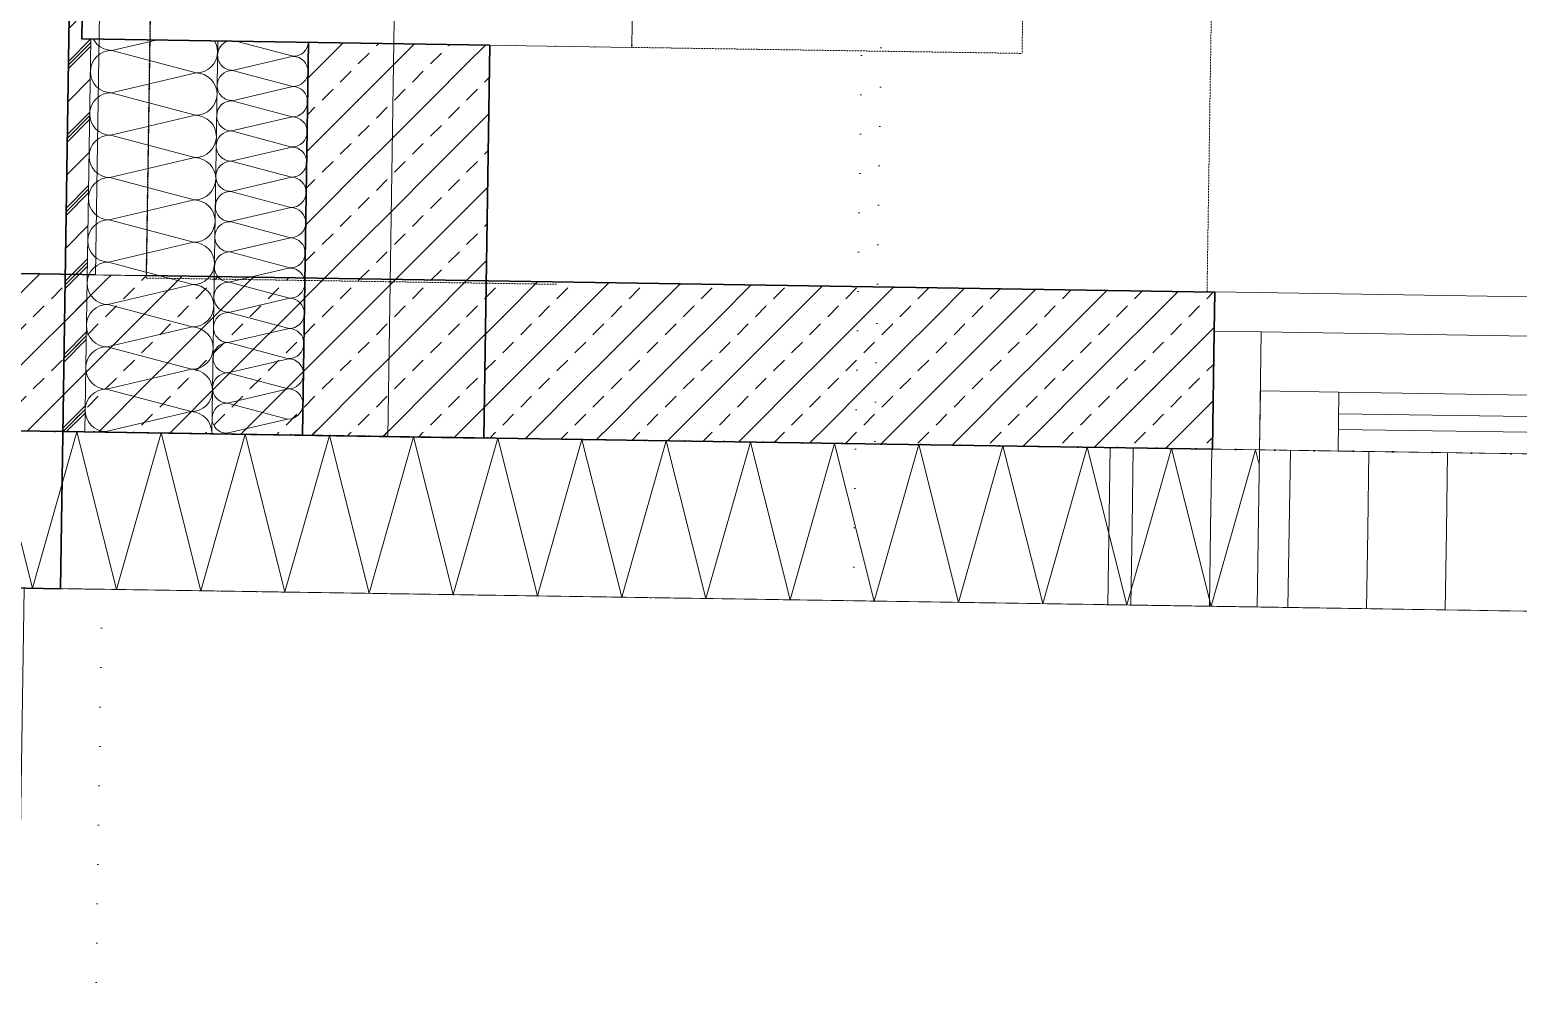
# Model space of a CAD drawing. Header units: metres. Extents: x -19025 to 34897, y -14024 to 26069.
# Drawn here: x -11288 to -9394, y -2126 to -899 of the extents above; entities that cross this region are included whole.
import ezdxf
from ezdxf.enums import TextEntityAlignment as Align

# ---------------------------------------------------------------- set-up
doc = ezdxf.new("R2010")
doc.units = ezdxf.units.M
doc.header["$MEASUREMENT"] = 0
doc.set_wipeout_variables(frame=1)
for name, pattern in [('Punktlinie weit', [0.05, 0, -0.05]), ('Strichlinie eng', [0.1, 0.075, -0.025]), ('Strichlinie mittel', [0.15, 0.1, -0.05]), ('Wipeout_Contour', [1, 0, -1])]:
    doc.linetypes.add(name, pattern=pattern)
for name, color, linetype in [('110 Wand Aussen', 7, 'Continuous'), ('210 Decke', 7, 'Continuous'), ('220 Bodenaufbau', 7, 'Continuous'), ('221 Gefälledämmung 3D', 7, 'Continuous'), ('310 Dachkonstruktion massiv', 7, 'Continuous'), ('330 Dachdeckung', 7, 'Continuous'), ('710 Kanal Rigol', 7, 'Continuous'), ('810 Raumstempel', 7, 'Continuous'), ('930 Beschriftung Allgemein', 7, 'Continuous'), ('Neubau_130 Wand Innen', 7, 'Continuous')]:
    doc.layers.add(name, color=color, linetype=linetype)
doc.styles.add('ERSTELLTER_STIL_1', font='ARIALN.TTF')
doc.styles.add('ERSTELLTER_STIL_2', font='ARIALNB.TTF')
pattern_1 = [(45, (0, 0), (-0.04596194, 0.04596194), [0.0195, -0.013]), (45, (-0.02298, 0.02298), (-0.04596194, 0.04596194), [0.065, 0])]

# ---------------------------------------------------------------- blocks, each defined once
blk = doc.blocks.new('Terrasse 1_025_14_1', base_point=(-12.1188, 3.6343))
at = {"layer": '810 Raumstempel', "color": 253, "linetype": 'Continuous', "lineweight": 9, "true_color": 0x9f9f9f, "flags": 128}
blk.add_lwpolyline([(-13.0892, -0.1085), (-8.7295, -0.1086), (-8.6875, 2.627), (-13.0463, 2.6938)], close=True, dxfattribs=at)
at = {"layer": '810 Raumstempel', "color": 7, "lineweight": 13}
for tag, height, style, p in [('DUMMY_892', 0.1, 'ERSTELLTER_STIL_1', (-10.9277, 1.5842)), ('DUMMY_891', 0.1, 'ERSTELLTER_STIL_1', (-10.763, 1.5842)), ('stFloorCovering', 0.1, 'ERSTELLTER_STIL_1', (-10.763, 1.5529)), ('ROOM_NAME', 0.125, 'ERSTELLTER_STIL_2', (-10.5571, 1.5455)), ('DUMMY_890', 0.125, 'ERSTELLTER_STIL_2', (-10.5571, 0.8602))]:
    blk.add_attdef(tag, text='', height=height, rotation=270, dxfattribs=dict(at, style=style)).set_placement(p, align=Align.TOP_LEFT)
blk = doc.blocks.new('Decke_1_1', base_point=(-12.5417, 13.2338))
at = {"layer": '220 Bodenaufbau', "color": 7, "linetype": 'Continuous', "lineweight": 13, "flags": 128}
blk.add_lwpolyline([(-12.482, 21.772), (-12.74, 17.1693), (-10.4444, 17.0406), (-10.6591, 13.2049), (-12.5417, 13.2338), (-12.638, 6.9481), (-12.5214, 6.9463), (-12.5836, 2.8868), (-8.4848, 2.8239), (-8.5307, -0.1696), (-2.6045, -0.1696), (-2.5423, 3.8838), (-1.8278, 3.873), (-1.7618, 8.1713), (-2.5953, 8.1841), (-2.4657, 16.6303), (-2.3698, 16.6251), (-2.1874, 19.881)], dxfattribs=at)
blk = doc.blocks.new('*X267')
at = {"layer": '110 Wand Aussen', "color": 7, "linetype": 'Continuous', "lineweight": 5}
for p, q in [((-13.3313, 2.7912), (-13.301, 2.8978)), ((-13.2505, 2.697), (-13.301, 2.8978)), ((-13.2505, 2.697), (-13.1938, 2.8961)), ((-13.1433, 2.6953), (-13.1938, 2.8961)), ((-13.1433, 2.6953), (-13.0867, 2.8945)), ((-13.0361, 2.6937), (-13.0867, 2.8945)), ((-13.0361, 2.6937), (-12.9795, 2.8928)), ((-12.929, 2.692), (-12.9795, 2.8928)), ((-12.929, 2.692), (-12.8723, 2.8912)), ((-12.8218, 2.6904), (-12.8723, 2.8912)), ((-12.8218, 2.6904), (-12.7652, 2.8896)), ((-12.7146, 2.6888), (-12.7652, 2.8896)), ((-12.7146, 2.6888), (-12.658, 2.8879)), ((-12.6075, 2.6871), (-12.658, 2.8879)), ((-12.6075, 2.6871), (-12.5508, 2.8863)), ((-12.5003, 2.6855), (-12.5508, 2.8863)), ((-12.5003, 2.6855), (-12.4437, 2.8846)), ((-12.3931, 2.6838), (-12.4437, 2.8846)), ((-12.3931, 2.6838), (-12.3365, 2.883)), ((-12.286, 2.6822), (-12.3365, 2.883)), ((-12.286, 2.6822), (-12.2293, 2.8813)), ((-12.1788, 2.6805), (-12.2293, 2.8813)), ((-12.1788, 2.6805), (-12.1222, 2.8797)), ((-12.0716, 2.6789), (-12.1222, 2.8797)), ((-12.0716, 2.6789), (-12.015, 2.878)), ((-11.9645, 2.6772), (-12.015, 2.878)), ((-11.9645, 2.6772), (-11.9078, 2.8764)), ((-11.8573, 2.6756), (-11.9078, 2.8764)), ((-11.8573, 2.6756), (-11.8007, 2.8748)), ((-11.7501, 2.674), (-11.8007, 2.8748)), ((-11.7501, 2.674), (-11.6935, 2.8731)), ((-11.643, 2.6723), (-11.6935, 2.8731)), ((-11.643, 2.6723), (-11.5863, 2.8715)), ((-11.5358, 2.6707), (-11.5863, 2.8715)), ((-11.5358, 2.6707), (-11.4791, 2.8698)), ((-11.4744, 2.8509), (-11.4791, 2.8698))]:
    blk.add_line(p, q, dxfattribs=at)
blk = doc.blocks.new('Schiebefenster 2-Fl 27')
at = {"layer": '110 Wand Aussen', "color": 7, "linetype": 'Continuous', "lineweight": 13}
for p, q in [((-1.36, 0.05), (1.36, 0.05)), ((-1.36, 0), (-1.3, 0)), ((-1.3, 0), (1.3, 0)), ((-1.3, 0), (-1.3, -0.15)), ((-1.3, -0.15), (-1.3, -0.075)), ((-1.3, -0.075), (-1.2, -0.075)), ((-1.2, -0.075), (-0.05, -0.075)), ((-1.2, -0.075), (-1.2, -0.15)), ((-1.2, -0.1025), (-0.05, -0.1025)), ((-0.05, -0.1225), (-1.2, -0.1225)), ((-1.3, -0.15), (-1.36, -0.15)), ((-1.3, -0.15), (-1.36, -0.15)), ((-1.3, -0.15), (-1.36, -0.15)), ((1.3, -0.15), (-1.3, -0.15)), ((-1.2, -0.15), (-1.3, -0.15)), ((-1.3, -0.35), (-1.3, -0.15)), ((-0.05, -0.15), (-1.2, -0.15)), ((-1.3, -0.35), (1.3, -0.35))]:
    blk.add_line(p, q, dxfattribs=at)
at = {"layer": '110 Wand Aussen', "color": 7, "linetype": 'Continuous', "lineweight": 30}
for p, q in [((-1.36, 0), (-1.36, 0.05)), ((-1.36, -0.15), (-1.36, 0)), ((-1.36, -0.15), (-1.36, 0))]:
    blk.add_line(p, q, dxfattribs=at)
blk = doc.blocks.new('Wand_32_1', base_point=(-13.3327, 2.6982))
at = {"layer": '110 Wand Aussen', "linetype": 'Continuous', "lineweight": 0, "true_color": 0x000000}
h = blk.add_hatch(dxfattribs=at)
h.set_pattern_fill('BETON__BEWEHRT_SN46_0001', color=18, style=0, pattern_type=2)
h.set_pattern_definition(pattern_1)
h.paths.add_polyline_path([(-13.3297, 2.8982), (-11.5341, 2.8707), (-11.5318, 3.0207), (-11.531, 3.0706), (-13.3266, 3.0982)])
at = {"layer": '110 Wand Aussen', "color": 7, "linetype": 'Continuous', "lineweight": 30}
for p, q in [((-11.5318, 3.0207), (-11.531, 3.0706)), ((-11.5341, 2.8707), (-11.5318, 3.0207)), ((-13.3297, 2.8982), (-11.5341, 2.8707))]:
    blk.add_line(p, q, dxfattribs=at)
at = {"layer": '110 Wand Aussen', "color": 7, "linetype": 'Continuous', "lineweight": 13}
for p, q in [((-11.4741, 2.8697), (-11.5341, 2.8707)), ((-11.4772, 2.6698), (-11.4741, 2.8697))]:
    blk.add_line(p, q, dxfattribs=at)
at = {"layer": '110 Wand Aussen', "color": 7, "linetype": 'Continuous', "lineweight": 30, "flags": 128}
blk.add_lwpolyline([(-11.531, 3.0706), (-13.3266, 3.0982)], dxfattribs=at)
at = {"layer": '110 Wand Aussen', "color": 7, "linetype": 'Continuous', "lineweight": 13, "flags": 128}
blk.add_lwpolyline([(-13.3327, 2.6982), (-11.4772, 2.6698)], dxfattribs=at)
at = {"layer": '110 Wand Aussen', "color": 7, "linetype": 'Continuous', "lineweight": 13, "rotation": 359.1211930973001}
blk.add_blockref('Schiebefenster 2-Fl 27', (-10.172, 2.9998), dxfattribs=at)
at = {"layer": '110 Wand Aussen', "color": 7, "lineweight": 30}
blk.add_blockref('*X267', (0, 0), dxfattribs=at)
blk = doc.blocks.new('Wand_117_1', base_point=(-12.8317, 6.9506))
at = {"color": 254, "linetype": 'Wipeout_Contour', "lineweight": 0, "ltscale": 55.892488}
blk.add_wipeout([(-12.8967, 6.9516), (-12.9559, 3.0925), (-12.8909, 3.0915), (-12.8317, 6.9506)], dxfattribs=at).dxf.layer = 'Neubau_130 Wand Innen'
at = {"layer": 'Neubau_130 Wand Innen', "color": 7, "linetype": 'Continuous', "lineweight": 13, "flags": 128}
for points in [[(-12.8967, 6.9516), (-12.9559, 3.0925)], [(-12.8909, 3.0915), (-12.8317, 6.9506)], [(-12.9559, 3.0925), (-12.8909, 3.0915)]]:
    blk.add_lwpolyline(points, dxfattribs=at)
blk = doc.blocks.new('Dachfläche_6_1', base_point=(-13.3808, 2.699))
at = {"layer": '220 Bodenaufbau', "color": 155, "linetype": 'Strichlinie eng', "lineweight": 5, "true_color": 0x416cbe, "flags": 128}
blk.add_lwpolyline([(-13.3808, 2.699), (-13.427, -0.2296), (-8.7313, -0.2297), (-8.6875, 2.627)], close=True, dxfattribs=at)
blk = doc.blocks.new('*X779')
at = {"layer": '710 Kanal Rigol', "color": 253, "linetype": 'Continuous', "lineweight": 9, "true_color": 0x9f9f9f}
for p, q in [((-11.6364, 2.7722), (-11.6349, 2.8722)), ((-11.6349, 2.8722), (-11.6364, 2.7722)), ((-11.5364, 2.7707), (-11.5349, 2.8707)), ((-11.5349, 2.8707), (-11.5364, 2.7707)), ((-11.4364, 2.7692), (-11.4349, 2.8691)), ((-11.4349, 2.8691), (-11.4364, 2.7692)), ((-11.3364, 2.7676), (-11.3349, 2.8676)), ((-11.3349, 2.8676), (-11.3364, 2.7676)), ((-11.2364, 2.7661), (-11.2349, 2.8661)), ((-11.2349, 2.8661), (-11.2364, 2.7661)), ((-11.6379, 2.6722), (-11.6364, 2.7722)), ((-11.6364, 2.7722), (-11.6379, 2.6722)), ((-11.5379, 2.6707), (-11.5364, 2.7707)), ((-11.5364, 2.7707), (-11.5379, 2.6707)), ((-11.438, 2.6692), (-11.4364, 2.7692)), ((-11.4364, 2.7692), (-11.438, 2.6692)), ((-11.338, 2.6676), (-11.3364, 2.7676)), ((-11.3364, 2.7676), (-11.338, 2.6676)), ((-11.238, 2.6661), (-11.2364, 2.7661)), ((-11.2364, 2.7661), (-11.238, 2.6661))]:
    blk.add_line(p, q, dxfattribs=at)
blk = doc.blocks.new('Schraffur_7_1')
at = {"layer": '710 Kanal Rigol', "color": 7, "linetype": 'Continuous', "lineweight": 13, "flags": 128}
blk.add_lwpolyline([(-11.6671, 2.6727), (-8.6875, 2.627), (-8.6844, 2.827), (-11.6641, 2.8727)], close=True, dxfattribs=at)
at = {"layer": '710 Kanal Rigol', "color": 253, "linetype": 'Continuous', "lineweight": 9, "true_color": 0x9f9f9f}
blk.add_blockref('*X779', (0, 0), dxfattribs=at)
blk = doc.blocks.new('Decke_20_1', base_point=(-13.2792, 2.8974))
at = {"layer": '210 Decke', "color": 181, "linetype": 'Punktlinie weit', "lineweight": 30, "true_color": 0xa042ff, "flags": 128}
blk.add_lwpolyline([(-13.2792, 2.8974), (-13.3263, -0.1695), (-8.5304, -0.1695), (-8.4845, 2.8239)], close=True, dxfattribs=at)
blk = doc.blocks.new('Dachfläche_57_1', base_point=(-13.2497, 2.697))
at = {"layer": '330 Dachdeckung', "linetype": 'Continuous', "lineweight": 0, "true_color": 0x000000}
h = blk.add_hatch(dxfattribs=at)
h.set_pattern_fill('GLAS_SN51_0001', color=18, style=0, pattern_type=2)
h.set_pattern_definition([(45, (0, 0), (-0.03535534, 0.03535534), [0.035, -0.035]), (45, (-0.01768, 0), (-0.03535534, 0.03535534), [0.035, -0.035]), (45, (-0.035355, 0), (-0.03535534, 0.03535534), [0.035, -0.035])])
h.paths.add_polyline_path([(-13.135, -0.13), (-13.1234, -0.13), (-13.08, 2.6944), (-13.0915, 2.6945)])
at = {"layer": '330 Dachdeckung', "color": 7, "linetype": 'Continuous', "lineweight": 13, "flags": 128}
for points in [[(-13.2497, 2.697), (-13.2935, -0.13), (-13.135, -0.13)], [(-13.0915, 2.6945), (-13.2497, 2.697)]]:
    blk.add_lwpolyline(points, dxfattribs=at)
at = {"layer": '330 Dachdeckung', "color": 7, "linetype": 'Continuous', "lineweight": 30, "flags": 128}
blk.add_lwpolyline([(-13.135, -0.13), (-13.1234, -0.13), (-13.08, 2.6944), (-13.0915, 2.6945)], close=True, dxfattribs=at)
at = {"layer": '330 Dachdeckung', "color": 255, "linetype": 'Punktlinie weit', "lineweight": 13, "flags": 128}
blk.add_lwpolyline([(-13.1234, -0.13), (-12.9906, -0.13), (-12.9473, 2.6923), (-13.08, 2.6944)], dxfattribs=at)
blk = doc.blocks.new('Dachfläche_65_1', base_point=(-13.4262, -0.1696))
at = {"layer": '221 Gefälledämmung 3D', "color": 32, "linetype": 'Strichlinie eng', "lineweight": 5, "true_color": 0xdd6f00, "flags": 128}
blk.add_lwpolyline([(-13.4262, -0.1696), (-8.7304, -0.1696), (-8.6875, 2.627), (-13.3827, 2.699)], close=True, dxfattribs=at)
blk = doc.blocks.new('*X943')
at = {"layer": '310 Dachkonstruktion massiv', "color": 7, "linetype": 'Continuous', "lineweight": 13}
for p, q in [((-12.9583, 3.3925), (-12.9572, 3.3904)), ((-12.935, 3.3781), (-12.8785, 3.3913)), ((-12.9572, 3.3904), (-12.9539, 3.3862)), ((-12.95, 3.3738), (-12.9541, 3.3705)), ((-12.9539, 3.3862), (-12.9499, 3.3828)), ((-12.9453, 3.3762), (-12.95, 3.3738)), ((-12.9499, 3.3828), (-12.9452, 3.3803)), ((-12.9402, 3.3776), (-12.9453, 3.3762)), ((-12.9452, 3.3803), (-12.9402, 3.3787)), ((-12.9402, 3.3787), (-12.935, 3.3781)), ((-12.935, 3.3781), (-12.9402, 3.3776)), ((-12.935, 3.3781), (-12.8276, 3.3495)), ((-12.8022, 3.3863), (-12.8041, 3.3901)), ((-12.8007, 3.3813), (-12.8022, 3.3863)), ((-12.8009, 3.3707), (-12.8003, 3.376)), ((-12.8003, 3.376), (-12.8007, 3.3813)), ((-12.9617, 3.3568), (-12.9623, 3.3515)), ((-12.9601, 3.3618), (-12.9617, 3.3568)), ((-12.9576, 3.3664), (-12.9601, 3.3618)), ((-12.9541, 3.3705), (-12.9576, 3.3664)), ((-12.8173, 3.3514), (-12.8126, 3.3538)), ((-12.8126, 3.3538), (-12.8085, 3.3571)), ((-12.8085, 3.3571), (-12.805, 3.3611)), ((-12.805, 3.3611), (-12.8025, 3.3657)), ((-12.8025, 3.3657), (-12.8009, 3.3707)), ((-12.9623, 3.3515), (-12.9619, 3.3463)), ((-12.9619, 3.3463), (-12.9604, 3.3412)), ((-12.9604, 3.3412), (-12.958, 3.3365)), ((-12.958, 3.3365), (-12.9547, 3.3324)), ((-12.9358, 3.3242), (-12.8276, 3.3495)), ((-12.8276, 3.3495), (-12.8224, 3.3499)), ((-12.8224, 3.3489), (-12.8276, 3.3495)), ((-12.8224, 3.3499), (-12.8173, 3.3514)), ((-12.8173, 3.3473), (-12.8224, 3.3489)), ((-12.8127, 3.3447), (-12.8173, 3.3473)), ((-12.8087, 3.3413), (-12.8127, 3.3447)), ((-12.8054, 3.3372), (-12.8087, 3.3413)), ((-12.803, 3.3325), (-12.8054, 3.3372)), ((-12.955, 3.3166), (-12.9584, 3.3126)), ((-12.9508, 3.3199), (-12.955, 3.3166)), ((-12.9547, 3.3324), (-12.9507, 3.329)), ((-12.9461, 3.3223), (-12.9508, 3.3199)), ((-12.9507, 3.329), (-12.9461, 3.3264)), ((-12.9461, 3.3264), (-12.941, 3.3248)), ((-12.9411, 3.3237), (-12.9461, 3.3223)), ((-12.9358, 3.3242), (-12.9411, 3.3237)), ((-12.941, 3.3248), (-12.9358, 3.3242)), ((-12.9358, 3.3242), (-12.8285, 3.2956)), ((-12.8033, 3.3118), (-12.8017, 3.3169)), ((-12.8015, 3.3274), (-12.803, 3.3325)), ((-12.8017, 3.3169), (-12.8011, 3.3221)), ((-12.8011, 3.3221), (-12.8015, 3.3274)), ((-12.9626, 3.3029), (-12.9632, 3.2977)), ((-12.9632, 3.2977), (-12.9627, 3.2924)), ((-12.9609, 3.3079), (-12.9626, 3.3029)), ((-12.9584, 3.3126), (-12.9609, 3.3079)), ((-12.8232, 3.296), (-12.8181, 3.2975)), ((-12.8181, 3.2975), (-12.8134, 3.2999)), ((-12.8134, 3.2999), (-12.8093, 3.3032)), ((-12.8093, 3.3032), (-12.8059, 3.3072)), ((-12.8059, 3.3072), (-12.8033, 3.3118)), ((-12.9627, 3.2924), (-12.9613, 3.2873)), ((-12.9613, 3.2873), (-12.9588, 3.2826)), ((-12.9588, 3.2826), (-12.9556, 3.2785)), ((-12.9556, 3.2785), (-12.9515, 3.2751)), ((-12.9366, 3.2703), (-12.8285, 3.2956)), ((-12.8285, 3.2956), (-12.8232, 3.296)), ((-12.8232, 3.295), (-12.8285, 3.2956)), ((-12.8182, 3.2934), (-12.8232, 3.295)), ((-12.8136, 3.2908), (-12.8182, 3.2934)), ((-12.8095, 3.2874), (-12.8136, 3.2908)), ((-12.8062, 3.2833), (-12.8095, 3.2874)), ((-12.8038, 3.2786), (-12.8062, 3.2833)), ((-12.8024, 3.2735), (-12.8038, 3.2786)), ((-12.9592, 3.2587), (-12.9618, 3.2541)), ((-12.9558, 3.2627), (-12.9592, 3.2587)), ((-12.9517, 3.266), (-12.9558, 3.2627)), ((-12.947, 3.2684), (-12.9517, 3.266)), ((-12.9515, 3.2751), (-12.9469, 3.2725)), ((-12.9419, 3.2699), (-12.947, 3.2684)), ((-12.9469, 3.2725), (-12.9419, 3.2709)), ((-12.9419, 3.2709), (-12.9366, 3.2703)), ((-12.9366, 3.2703), (-12.9419, 3.2699)), ((-12.9366, 3.2703), (-12.8293, 3.2417)), ((-12.8041, 3.258), (-12.8025, 3.263)), ((-12.8025, 3.263), (-12.8019, 3.2682)), ((-12.8019, 3.2682), (-12.8024, 3.2735)), ((-12.9634, 3.249), (-12.964, 3.2438)), ((-12.964, 3.2438), (-12.9635, 3.2385)), ((-12.9618, 3.2541), (-12.9634, 3.249)), ((-12.9374, 3.2164), (-12.8293, 3.2417)), ((-12.8293, 3.2417), (-12.824, 3.2421)), ((-12.824, 3.2411), (-12.8293, 3.2417)), ((-12.824, 3.2421), (-12.8189, 3.2436)), ((-12.819, 3.2395), (-12.824, 3.2411)), ((-12.8189, 3.2436), (-12.8142, 3.246)), ((-12.8142, 3.246), (-12.8101, 3.2493)), ((-12.8101, 3.2493), (-12.8067, 3.2533)), ((-12.8067, 3.2533), (-12.8041, 3.258)), ((-12.9635, 3.2385), (-12.9621, 3.2334)), ((-12.9621, 3.2334), (-12.9597, 3.2287)), ((-12.9597, 3.2287), (-12.9564, 3.2246)), ((-12.9564, 3.2246), (-12.9523, 3.2212)), ((-12.9523, 3.2212), (-12.9477, 3.2186)), ((-12.8144, 3.2369), (-12.819, 3.2395)), ((-12.8103, 3.2335), (-12.8144, 3.2369)), ((-12.8071, 3.2294), (-12.8103, 3.2335)), ((-12.8046, 3.2247), (-12.8071, 3.2294)), ((-12.8032, 3.2196), (-12.8046, 3.2247)), ((-12.96, 3.2048), (-12.9626, 3.2002)), ((-12.9566, 3.2088), (-12.96, 3.2048)), ((-12.9525, 3.2121), (-12.9566, 3.2088)), ((-12.9478, 3.2145), (-12.9525, 3.2121)), ((-12.9427, 3.216), (-12.9478, 3.2145)), ((-12.9477, 3.2186), (-12.9427, 3.217)), ((-12.9427, 3.217), (-12.9374, 3.2164)), ((-12.9374, 3.2164), (-12.9427, 3.216)), ((-12.9374, 3.2164), (-12.8301, 3.1878)), ((-12.8075, 3.1995), (-12.805, 3.2041)), ((-12.805, 3.2041), (-12.8033, 3.2091)), ((-12.8033, 3.2091), (-12.8028, 3.2144)), ((-12.8028, 3.2144), (-12.8032, 3.2196)), ((-12.9642, 3.1951), (-12.9648, 3.1899)), ((-12.9648, 3.1899), (-12.9644, 3.1846)), ((-12.9644, 3.1846), (-12.9629, 3.1796)), ((-12.9626, 3.2002), (-12.9642, 3.1951)), ((-12.9383, 3.1625), (-12.8301, 3.1878)), ((-12.8301, 3.1878), (-12.8248, 3.1883)), ((-12.8249, 3.1872), (-12.8301, 3.1878)), ((-12.8198, 3.1856), (-12.8249, 3.1872)), ((-12.8248, 3.1883), (-12.8198, 3.1897)), ((-12.8198, 3.1897), (-12.8151, 3.1921)), ((-12.8152, 3.1831), (-12.8198, 3.1856)), ((-12.8112, 3.1796), (-12.8152, 3.1831)), ((-12.8151, 3.1921), (-12.8109, 3.1954)), ((-12.8109, 3.1954), (-12.8075, 3.1995)), ((-12.9629, 3.1796), (-12.9605, 3.1749)), ((-12.9605, 3.1749), (-12.9572, 3.1707)), ((-12.9572, 3.1707), (-12.9532, 3.1673)), ((-12.9532, 3.1673), (-12.9486, 3.1648)), ((-12.9486, 3.1648), (-12.9435, 3.1631)), ((-12.8079, 3.1755), (-12.8112, 3.1796)), ((-12.8055, 3.1708), (-12.8079, 3.1755)), ((-12.804, 3.1657), (-12.8055, 3.1708)), ((-12.8036, 3.1605), (-12.804, 3.1657)), ((-12.9634, 3.1463), (-12.965, 3.1413)), ((-12.9609, 3.1509), (-12.9634, 3.1463)), ((-12.9574, 3.1549), (-12.9609, 3.1509)), ((-12.9533, 3.1582), (-12.9574, 3.1549)), ((-12.9486, 3.1607), (-12.9533, 3.1582)), ((-12.9435, 3.1621), (-12.9486, 3.1607)), ((-12.9435, 3.1631), (-12.9383, 3.1625)), ((-12.9383, 3.1625), (-12.9435, 3.1621)), ((-12.9383, 3.1625), (-12.8309, 3.134)), ((-12.8118, 3.1415), (-12.8083, 3.1456)), ((-12.8083, 3.1456), (-12.8058, 3.1502)), ((-12.8058, 3.1502), (-12.8042, 3.1552)), ((-12.8042, 3.1552), (-12.8036, 3.1605)), ((-12.965, 3.1413), (-12.9656, 3.136)), ((-12.9656, 3.136), (-12.9652, 3.1308)), ((-12.9652, 3.1308), (-12.9637, 3.1257)), ((-12.9391, 3.1087), (-12.8309, 3.134)), ((-12.8309, 3.134), (-12.8257, 3.1344)), ((-12.8257, 3.1334), (-12.8309, 3.134)), ((-12.8257, 3.1344), (-12.8206, 3.1358)), ((-12.8207, 3.1317), (-12.8257, 3.1334)), ((-12.816, 3.1292), (-12.8207, 3.1317)), ((-12.8206, 3.1358), (-12.8159, 3.1383)), ((-12.812, 3.1258), (-12.816, 3.1292)), ((-12.8159, 3.1383), (-12.8118, 3.1415)), ((-12.9637, 3.1257), (-12.9613, 3.121)), ((-12.9613, 3.121), (-12.958, 3.1168)), ((-12.958, 3.1168), (-12.954, 3.1134)), ((-12.954, 3.1134), (-12.9494, 3.1109)), ((-12.9494, 3.1109), (-12.9444, 3.1093)), ((-12.9444, 3.1082), (-12.9494, 3.1068)), ((-12.9444, 3.1093), (-12.9391, 3.1087)), ((-12.9391, 3.1087), (-12.9444, 3.1082)), ((-12.9391, 3.1087), (-12.8318, 3.0801)), ((-12.8087, 3.1216), (-12.812, 3.1258)), ((-12.8063, 3.1169), (-12.8087, 3.1216)), ((-12.8048, 3.1119), (-12.8063, 3.1169)), ((-12.8044, 3.1066), (-12.8048, 3.1119)), ((-12.9642, 3.0924), (-12.9659, 3.0874)), ((-12.9617, 3.097), (-12.9642, 3.0924)), ((-12.9583, 3.1011), (-12.9617, 3.097)), ((-12.9541, 3.1044), (-12.9583, 3.1011)), ((-12.9494, 3.1068), (-12.9541, 3.1044)), ((-12.8126, 3.0877), (-12.8092, 3.0917)), ((-12.8092, 3.0917), (-12.8066, 3.0963)), ((-12.8066, 3.0963), (-12.805, 3.1014)), ((-12.805, 3.1014), (-12.8044, 3.1066)), ((-12.9659, 3.0874), (-12.9665, 3.0821)), ((-12.9665, 3.0821), (-12.966, 3.0769)), ((-12.966, 3.0769), (-12.9646, 3.0718)), ((-12.9646, 3.0718), (-12.9621, 3.0671)), ((-12.9399, 3.0548), (-12.8318, 3.0801)), ((-12.8318, 3.0801), (-12.8265, 3.0805)), ((-12.8265, 3.0795), (-12.8318, 3.0801)), ((-12.8265, 3.0805), (-12.8214, 3.082)), ((-12.8215, 3.0779), (-12.8265, 3.0795)), ((-12.8169, 3.0753), (-12.8215, 3.0779)), ((-12.8214, 3.082), (-12.8167, 3.0844)), ((-12.8128, 3.0719), (-12.8169, 3.0753)), ((-12.8167, 3.0844), (-12.8126, 3.0877)), ((-12.8095, 3.0678), (-12.8128, 3.0719)), ((-12.9621, 3.0671), (-12.9589, 3.063)), ((-12.955, 3.0505), (-12.9591, 3.0472)), ((-12.9589, 3.063), (-12.9548, 3.0596)), ((-12.9503, 3.0529), (-12.955, 3.0505)), ((-12.9548, 3.0596), (-12.9502, 3.057)), ((-12.9452, 3.0543), (-12.9503, 3.0529)), ((-12.9502, 3.057), (-12.9452, 3.0554)), ((-12.9452, 3.0554), (-12.9399, 3.0548)), ((-12.9399, 3.0548), (-12.9452, 3.0543)), ((-12.9399, 3.0548), (-12.8326, 3.0262)), ((-12.8071, 3.0631), (-12.8095, 3.0678)), ((-12.8057, 3.058), (-12.8071, 3.0631)), ((-12.8058, 3.0475), (-12.8052, 3.0527)), ((-12.8052, 3.0527), (-12.8057, 3.058)), ((-12.9667, 3.0335), (-12.9673, 3.0283)), ((-12.9651, 3.0385), (-12.9667, 3.0335)), ((-12.9625, 3.0432), (-12.9651, 3.0385)), ((-12.9591, 3.0472), (-12.9625, 3.0432)), ((-12.8175, 3.0305), (-12.8134, 3.0338)), ((-12.8134, 3.0338), (-12.81, 3.0378)), ((-12.81, 3.0378), (-12.8074, 3.0424)), ((-12.8074, 3.0424), (-12.8058, 3.0475)), ((-12.9673, 3.0283), (-12.9668, 3.023)), ((-12.9668, 3.023), (-12.9654, 3.0179)), ((-12.9654, 3.0179), (-12.963, 3.0132)), ((-12.963, 3.0132), (-12.9597, 3.0091)), ((-12.9408, 3.0009), (-12.8326, 3.0262)), ((-12.8326, 3.0262), (-12.8273, 3.0266)), ((-12.8273, 3.0256), (-12.8326, 3.0262)), ((-12.8273, 3.0266), (-12.8222, 3.0281)), ((-12.8223, 3.024), (-12.8273, 3.0256)), ((-12.8177, 3.0214), (-12.8223, 3.024)), ((-12.8222, 3.0281), (-12.8175, 3.0305)), ((-12.8137, 3.018), (-12.8177, 3.0214)), ((-12.8104, 3.0139), (-12.8137, 3.018)), ((-12.8079, 3.0092), (-12.8104, 3.0139)), ((-12.9558, 2.9966), (-12.9599, 2.9933)), ((-12.9597, 3.0091), (-12.9557, 3.0057)), ((-12.9511, 2.999), (-12.9558, 2.9966)), ((-12.9557, 3.0057), (-12.951, 3.0031)), ((-12.946, 3.0005), (-12.9511, 2.999)), ((-12.951, 3.0031), (-12.946, 3.0015)), ((-12.946, 3.0015), (-12.9408, 3.0009)), ((-12.9408, 3.0009), (-12.946, 3.0005)), ((-12.9408, 3.0009), (-12.8334, 2.9723)), ((-12.8083, 2.9886), (-12.8067, 2.9936)), ((-12.8065, 3.0041), (-12.8079, 3.0092)), ((-12.8067, 2.9936), (-12.8061, 2.9988)), ((-12.8061, 2.9988), (-12.8065, 3.0041)), ((-12.9675, 2.9796), (-12.9681, 2.9744)), ((-12.9659, 2.9847), (-12.9675, 2.9796)), ((-12.9633, 2.9893), (-12.9659, 2.9847)), ((-12.9599, 2.9933), (-12.9633, 2.9893)), ((-12.8231, 2.9742), (-12.8184, 2.9766)), ((-12.8184, 2.9766), (-12.8142, 2.9799)), ((-12.8142, 2.9799), (-12.8108, 2.9839)), ((-12.8108, 2.9839), (-12.8083, 2.9886)), ((-12.9681, 2.9744), (-12.9677, 2.9691)), ((-12.9677, 2.9691), (-12.9662, 2.964)), ((-12.9662, 2.964), (-12.9638, 2.9593)), ((-12.9638, 2.9593), (-12.9605, 2.9552)), ((-12.9416, 2.947), (-12.8334, 2.9723)), ((-12.8334, 2.9723), (-12.8281, 2.9727)), ((-12.8282, 2.9717), (-12.8334, 2.9723)), ((-12.8231, 2.9701), (-12.8282, 2.9717)), ((-12.8281, 2.9727), (-12.8231, 2.9742)), ((-12.8185, 2.9675), (-12.8231, 2.9701)), ((-12.8145, 2.9641), (-12.8185, 2.9675)), ((-12.8112, 2.96), (-12.8145, 2.9641)), ((-12.8088, 2.9553), (-12.8112, 2.96)), ((-12.9608, 2.9394), (-12.9642, 2.9354)), ((-12.9566, 2.9427), (-12.9608, 2.9394)), ((-12.9605, 2.9552), (-12.9565, 2.9518)), ((-12.9519, 2.9451), (-12.9566, 2.9427)), ((-12.9565, 2.9518), (-12.9519, 2.9492)), ((-12.9519, 2.9492), (-12.9468, 2.9476)), ((-12.9468, 2.9466), (-12.9519, 2.9451)), ((-12.9468, 2.9476), (-12.9416, 2.947)), ((-12.9416, 2.947), (-12.9468, 2.9466)), ((-12.9416, 2.947), (-12.8342, 2.9184)), ((-12.8091, 2.9347), (-12.8075, 2.9397)), ((-12.8073, 2.9502), (-12.8088, 2.9553)), ((-12.8075, 2.9397), (-12.8069, 2.945)), ((-12.8069, 2.945), (-12.8073, 2.9502)), ((-12.9683, 2.9257), (-12.9689, 2.9205)), ((-12.9689, 2.9205), (-12.9685, 2.9152)), ((-12.9667, 2.9308), (-12.9683, 2.9257)), ((-12.9642, 2.9354), (-12.9667, 2.9308)), ((-12.9424, 2.8931), (-12.8342, 2.9184)), ((-12.8342, 2.9184), (-12.829, 2.9189)), ((-12.829, 2.9178), (-12.8342, 2.9184)), ((-12.829, 2.9189), (-12.8239, 2.9203)), ((-12.824, 2.9162), (-12.829, 2.9178)), ((-12.8239, 2.9203), (-12.8192, 2.9227)), ((-12.8192, 2.9227), (-12.8151, 2.926)), ((-12.8151, 2.926), (-12.8117, 2.9301)), ((-12.8117, 2.9301), (-12.8091, 2.9347)), ((-12.9685, 2.9152), (-12.967, 2.9102)), ((-12.967, 2.9102), (-12.9646, 2.9055)), ((-12.9646, 2.9055), (-12.9613, 2.9013)), ((-12.9613, 2.9013), (-12.9573, 2.8979)), ((-12.8193, 2.9137), (-12.824, 2.9162)), ((-12.8153, 2.9102), (-12.8193, 2.9137)), ((-12.812, 2.9061), (-12.8153, 2.9102)), ((-12.8096, 2.9014), (-12.812, 2.9061)), ((-12.8081, 2.8963), (-12.8096, 2.9014)), ((-12.9573, 2.8979), (-12.9527, 2.8954)), ((-12.9527, 2.8954), (-12.9477, 2.8937)), ((-12.9477, 2.8927), (-12.9492, 2.8923)), ((-12.9477, 2.8937), (-12.9424, 2.8931)), ((-12.9424, 2.8931), (-12.9477, 2.8927)), ((-12.9424, 2.8931), (-12.9385, 2.8921)), ((-12.8077, 2.8911), (-12.8081, 2.8963)), ((-12.8078, 2.8901), (-12.8077, 2.8911))]:
    blk.add_line(p, q, dxfattribs=at)
blk = doc.blocks.new('*X945')
at = {"layer": '310 Dachkonstruktion massiv', "color": 7, "linetype": 'Continuous', "lineweight": 13}
for p, q in [((-12.7755, 3.3897), (-12.7041, 3.3707)), ((-12.7814, 3.3526), (-12.7041, 3.3707)), ((-12.7814, 3.3526), (-12.7047, 3.3322)), ((-12.782, 3.3141), (-12.7047, 3.3322)), ((-12.782, 3.3141), (-12.7053, 3.2937)), ((-12.7826, 3.2756), (-12.7053, 3.2937)), ((-12.7826, 3.2756), (-12.7059, 3.2552)), ((-12.7832, 3.2372), (-12.7059, 3.2552)), ((-12.7832, 3.2372), (-12.7065, 3.2167)), ((-12.7837, 3.1987), (-12.7065, 3.2167)), ((-12.7837, 3.1987), (-12.7071, 3.1782)), ((-12.7843, 3.1602), (-12.7071, 3.1782)), ((-12.7843, 3.1602), (-12.7077, 3.1398)), ((-12.7849, 3.1217), (-12.7077, 3.1398)), ((-12.7849, 3.1217), (-12.7082, 3.1013)), ((-12.7855, 3.0832), (-12.7082, 3.1013)), ((-12.7855, 3.0832), (-12.7088, 3.0628)), ((-12.7861, 3.0447), (-12.7088, 3.0628)), ((-12.7861, 3.0447), (-12.7094, 3.0243)), ((-12.7867, 3.0062), (-12.7094, 3.0243)), ((-12.7867, 3.0062), (-12.71, 2.9858)), ((-12.7873, 2.9678), (-12.71, 2.9858)), ((-12.7873, 2.9678), (-12.7106, 2.9473)), ((-12.7879, 2.9293), (-12.7106, 2.9473)), ((-12.7879, 2.9293), (-12.7112, 2.9088)), ((-12.7885, 2.8908), (-12.7112, 2.9088)), ((-12.7885, 2.8908), (-12.7846, 2.8898))]:
    blk.add_line(p, q, dxfattribs=at)
for centre, start, end in [((-12.7811, 3.3719), 110.6208, 179.1212), ((-12.7038, 3.3899), 269.1212, 355.1313), ((-12.7811, 3.3719), 179.1212, 269.1212), ((-12.7044, 3.3514), 359.1212, 89.1212), ((-12.7817, 3.3334), 89.1212, 179.1212), ((-12.7044, 3.3514), 269.1212, 359.1212), ((-12.7817, 3.3334), 179.1212, 269.1212), ((-12.705, 3.3129), 359.1212, 89.1212), ((-12.7823, 3.2949), 89.1212, 179.1212), ((-12.705, 3.3129), 269.1212, 359.1212), ((-12.7823, 3.2949), 179.1212, 269.1212), ((-12.7056, 3.2745), 359.1212, 89.1212), ((-12.7829, 3.2564), 89.1212, 179.1212), ((-12.7056, 3.2745), 269.1212, 359.1212), ((-12.7829, 3.2564), 179.1212, 269.1212), ((-12.7062, 3.236), 359.1212, 89.1212), ((-12.7834, 3.2179), 89.1212, 179.1212), ((-12.7062, 3.236), 269.1212, 359.1212), ((-12.7834, 3.2179), 179.1212, 269.1212), ((-12.7068, 3.1975), 359.1212, 89.1212), ((-12.784, 3.1794), 89.1212, 179.1212), ((-12.7068, 3.1975), 269.1212, 359.1212), ((-12.784, 3.1794), 179.1212, 269.1212), ((-12.7074, 3.159), 359.1212, 89.1212), ((-12.7846, 3.1409), 89.1212, 179.1212), ((-12.7074, 3.159), 269.1212, 359.1212), ((-12.7846, 3.1409), 179.1212, 269.1212), ((-12.708, 3.1205), 359.1212, 89.1212), ((-12.7852, 3.1025), 89.1212, 179.1212), ((-12.708, 3.1205), 269.1212, 359.1212), ((-12.7852, 3.1025), 179.1212, 269.1212), ((-12.7085, 3.082), 359.1212, 89.1212), ((-12.7858, 3.064), 89.1212, 179.1212), ((-12.7085, 3.082), 269.1212, 359.1212), ((-12.7858, 3.064), 179.1212, 269.1212), ((-12.7091, 3.0435), 359.1212, 89.1212), ((-12.7864, 3.0255), 89.1212, 179.1212), ((-12.7091, 3.0435), 269.1212, 359.1212), ((-12.7864, 3.0255), 179.1212, 269.1212), ((-12.7097, 3.0051), 359.1212, 89.1212), ((-12.787, 2.987), 89.1212, 179.1212), ((-12.7097, 3.0051), 269.1212, 359.1212), ((-12.787, 2.987), 179.1212, 269.1212), ((-12.7103, 2.9666), 359.1212, 89.1212), ((-12.7876, 2.9485), 89.1212, 179.1212), ((-12.7103, 2.9666), 269.1212, 359.1212), ((-12.7876, 2.9485), 179.1212, 269.1212), ((-12.7109, 2.9281), 359.1212, 89.1212), ((-12.7882, 2.91), 89.1212, 179.1212), ((-12.7109, 2.9281), 269.1212, 359.1212), ((-12.7882, 2.91), 179.1212, 269.1212), ((-12.7888, 2.8715), 89.1212, 107.3784), ((-12.7115, 2.8896), 356.2357, 359.1212)]:
    blk.add_arc(centre, 0.0192, start, end, dxfattribs=at)
blk = doc.blocks.new('Einfache Dachfensteröffnung_35')
at = {"layer": '310 Dachkonstruktion massiv', "linetype": 'Continuous', "lineweight": 0}
for p, q in [((1.5394, 0.7), (-1.5394, 0.7)), ((-1.5394, 0.7), (-1.5394, 0)), ((1.5394, 0), (1.5394, 0.7)), ((-1.5394, 0), (1.5394, 0))]:
    blk.add_line(p, q, dxfattribs=at)
blk = doc.blocks.new('Dachfläche_83_1', base_point=(-13.6725, 2.9034))
at = {"layer": '310 Dachkonstruktion massiv', "linetype": 'Continuous', "lineweight": 13, "true_color": 0xd2b48c}
h = blk.add_hatch(dxfattribs=at)
h.set_pattern_fill('VOLLHOLZ_SN21_0001', color=43, style=0, pattern_type=2)
h.set_pattern_definition([(225, (-0.0023, 0.0023), (-0.04596194, 0.04596194), []), (225, (0, 0), (-0.04596194, 0.04596194), []), (225, (0.0023, -0.0023), (-0.04596194, 0.04596194), []), (225, (-0.068943, -0.02298), (-0.02298097, 0.02298097), [])])
h.paths.add_polyline_path([(-12.9971, 2.893), (-12.9694, 2.8926), (-12.9617, 3.3925), (-12.973, 3.3927), (-12.9258, 6.4711), (-12.9145, 6.4709), (-12.9071, 6.9521), (-12.9348, 6.9525)])
at = {"layer": '310 Dachkonstruktion massiv', "linetype": 'Continuous', "lineweight": 0, "true_color": 0x000000}
h = blk.add_hatch(dxfattribs=at)
h.set_pattern_fill('BETON__BEWEHRT_SN46_0001', color=18, style=0, pattern_type=2)
h.set_pattern_definition(pattern_1)
h.paths.add_polyline_path([(-12.6923, 2.8883), (-12.4614, 2.8848), (-12.4537, 3.3847), (-12.6846, 3.3883)])
at = {"layer": '310 Dachkonstruktion massiv', "color": 7, "linetype": 'Continuous', "lineweight": 18, "flags": 128}
for points in [[(-12.9348, 6.9525), (-12.9971, 2.893)], [(-12.9617, 3.3925), (-12.9694, 2.8926)], [(-12.8001, 3.3901), (-12.8077, 2.8901)]]:
    blk.add_lwpolyline(points, dxfattribs=at)
at = {"layer": '310 Dachkonstruktion massiv', "color": 255, "linetype": 'Punktlinie weit', "lineweight": 13, "flags": 128}
for points in [[(-12.4614, 2.8848), (-11.9637, 2.8772), (-11.9015, 6.9367), (-12.3991, 6.9443)], [(-12.4065, 6.4631), (-12.2259, 6.4604), (-12.2731, 3.382), (-12.4537, 3.3847)]]:
    blk.add_lwpolyline(points, dxfattribs=at)
at = {"layer": '310 Dachkonstruktion massiv', "color": 7, "linetype": 'Continuous', "lineweight": 30, "flags": 128}
for points in [[(-12.4537, 3.3847), (-12.973, 3.3927), (-12.9258, 6.4711), (-12.4065, 6.4631)], [(-12.6846, 3.3883), (-12.6923, 2.8883)], [(-12.4614, 2.8848), (-12.4537, 3.3847)], [(-12.9971, 2.893), (-12.4614, 2.8848)]]:
    blk.add_lwpolyline(points, dxfattribs=at)
at = {"layer": '310 Dachkonstruktion massiv', "color": 7, "linetype": 'Continuous', "lineweight": 13, "flags": 128}
blk.add_lwpolyline([(-13.6725, 2.9034), (-12.9971, 2.893)], dxfattribs=at)
at = {"layer": '310 Dachkonstruktion massiv', "linetype": 'Continuous', "lineweight": 0, "xscale": -0.9999999999999998, "rotation": 269.1211930973007}
blk.add_blockref('Einfache Dachfensteröffnung_35', (-12.9494, 4.9319), dxfattribs=at)
at = {"layer": '310 Dachkonstruktion massiv', "color": 7, "linetype": 'Continuous', "lineweight": 13}
for name in ['*X943', '*X945']:
    blk.add_blockref(name, (0, 0), dxfattribs=at)
blk = doc.blocks.new('Dachfläche_84_1', base_point=(-13.6957, 7.1242))
at = {"layer": '310 Dachkonstruktion massiv', "color": 255, "linetype": 'Punktlinie weit', "lineweight": 13, "flags": 128}
blk.add_lwpolyline([(-13.0004, 2.693), (-11.9913, 2.6776), (-11.9235, 7.097), (-12.9326, 7.1125)], dxfattribs=at)
at = {"layer": '310 Dachkonstruktion massiv', "color": 7, "linetype": 'Continuous', "lineweight": 30, "flags": 128}
for points in [[(-13.0004, 2.693), (-12.9892, 3.4217)], [(-13.0881, 2.6944), (-13.0004, 2.693)]]:
    blk.add_lwpolyline(points, dxfattribs=at)

msp = doc.modelspace()

# ---------------------------------------------------------------- linework, layer by layer
at = {"layer": '930 Beschriftung Allgemein', "color": 7, "linetype": 'Strichlinie mittel', "lineweight": 13}
for points in [[(-9733.621, 2427.306), (-9789.645, -1232.267)], [(-10474.562, 2157.299), (-9977.829, 2150.573), (-10025.064, -928.717), (-10521.783, -921.098)]]:
    msp.add_lwpolyline(points, dxfattribs=at)

# ---------------------------------------------------------------- block references
at = {"layer": '110 Wand Aussen', "color": 7, "lineweight": 30, "xscale": 1000, "yscale": 1000, "zscale": 1000}
msp.add_blockref('Wand_32_1', (-11581.413, -1604.831), dxfattribs=at)
at = {"layer": '210 Decke', "color": 181, "linetype": 'Punktlinie weit', "lineweight": 30, "true_color": 0xa042ff, "xscale": 1000, "yscale": 1000, "zscale": 1000}
msp.add_blockref('Decke_20_1', (-11527.88, -1405.628), dxfattribs=at)
at = {"layer": '220 Bodenaufbau', "color": 7, "linetype": 'Continuous', "lineweight": 13, "xscale": 1000, "yscale": 1000, "zscale": 1000}
msp.add_blockref('Decke_1_1', (-10790.357, 8930.711), dxfattribs=at)
at = {"layer": '220 Bodenaufbau', "color": 155, "linetype": 'Strichlinie eng', "lineweight": 5, "true_color": 0x416cbe, "xscale": 1000, "yscale": 1000, "zscale": 1000}
msp.add_blockref('Dachfläche_6_1', (-11629.492, -1604.093), dxfattribs=at)
at = {"layer": '221 Gefälledämmung 3D', "color": 32, "linetype": 'Strichlinie eng', "lineweight": 5, "true_color": 0xdd6f00, "xscale": 1000, "yscale": 1000, "zscale": 1000}
msp.add_blockref('Dachfläche_65_1', (-11674.835, -4472.713), dxfattribs=at)
at = {"layer": '330 Dachdeckung', "color": 7, "linetype": 'Continuous', "lineweight": 13, "xscale": 1000, "yscale": 1000, "zscale": 1000}
msp.add_blockref('Dachfläche_57_1', (-11498.406, -1606.104), dxfattribs=at)
at = {"layer": '710 Kanal Rigol', "color": 253, "linetype": 'Continuous', "lineweight": 9, "true_color": 0x9f9f9f, "xscale": 1000, "yscale": 1000, "zscale": 1000}
msp.add_blockref('Schraffur_7_1', (1751.329, -4303.067), dxfattribs=at)
at = {"layer": '810 Raumstempel', "color": 7, "linetype": 'Continuous', "lineweight": 13, "xscale": 1000, "yscale": 1000, "zscale": 1000}
msp.add_blockref('Terrasse 1_025_14_1', (-10367.512, -668.754), dxfattribs=at)

# ---------------------------------------------------------------- next in the draw order: block references
at = {"layer": 'Neubau_130 Wand Innen', "color": 7, "lineweight": 30, "xscale": 1000, "yscale": 1000, "zscale": 1000}
msp.add_blockref('Wand_117_1', (-11080.343, 2647.538), dxfattribs=at)

# ---------------------------------------------------------------- next in the draw order: linework, layer by layer
at = {"layer": '930 Beschriftung Allgemein', "color": 7, "linetype": 'Strichlinie mittel', "lineweight": 13}
msp.add_lwpolyline([(-10561.074, 2439.997), (-11083.907, 2448.017), (-11140.089, -1214.613), (-10617.371, -1222.631)], dxfattribs=at)

# ---------------------------------------------------------------- next in the draw order: block references
at = {"layer": '310 Dachkonstruktion massiv', "color": 7, "linetype": 'Continuous', "lineweight": 13, "xscale": 1000, "yscale": 1000, "zscale": 1000}
for name, p in [('Dachfläche_84_1', (-11944.406, 2821.151)), ('Dachfläche_83_1', (-11921.164, -1399.692))]:
    msp.add_blockref(name, p, dxfattribs=at)

doc.saveas('drawing.dxf')
